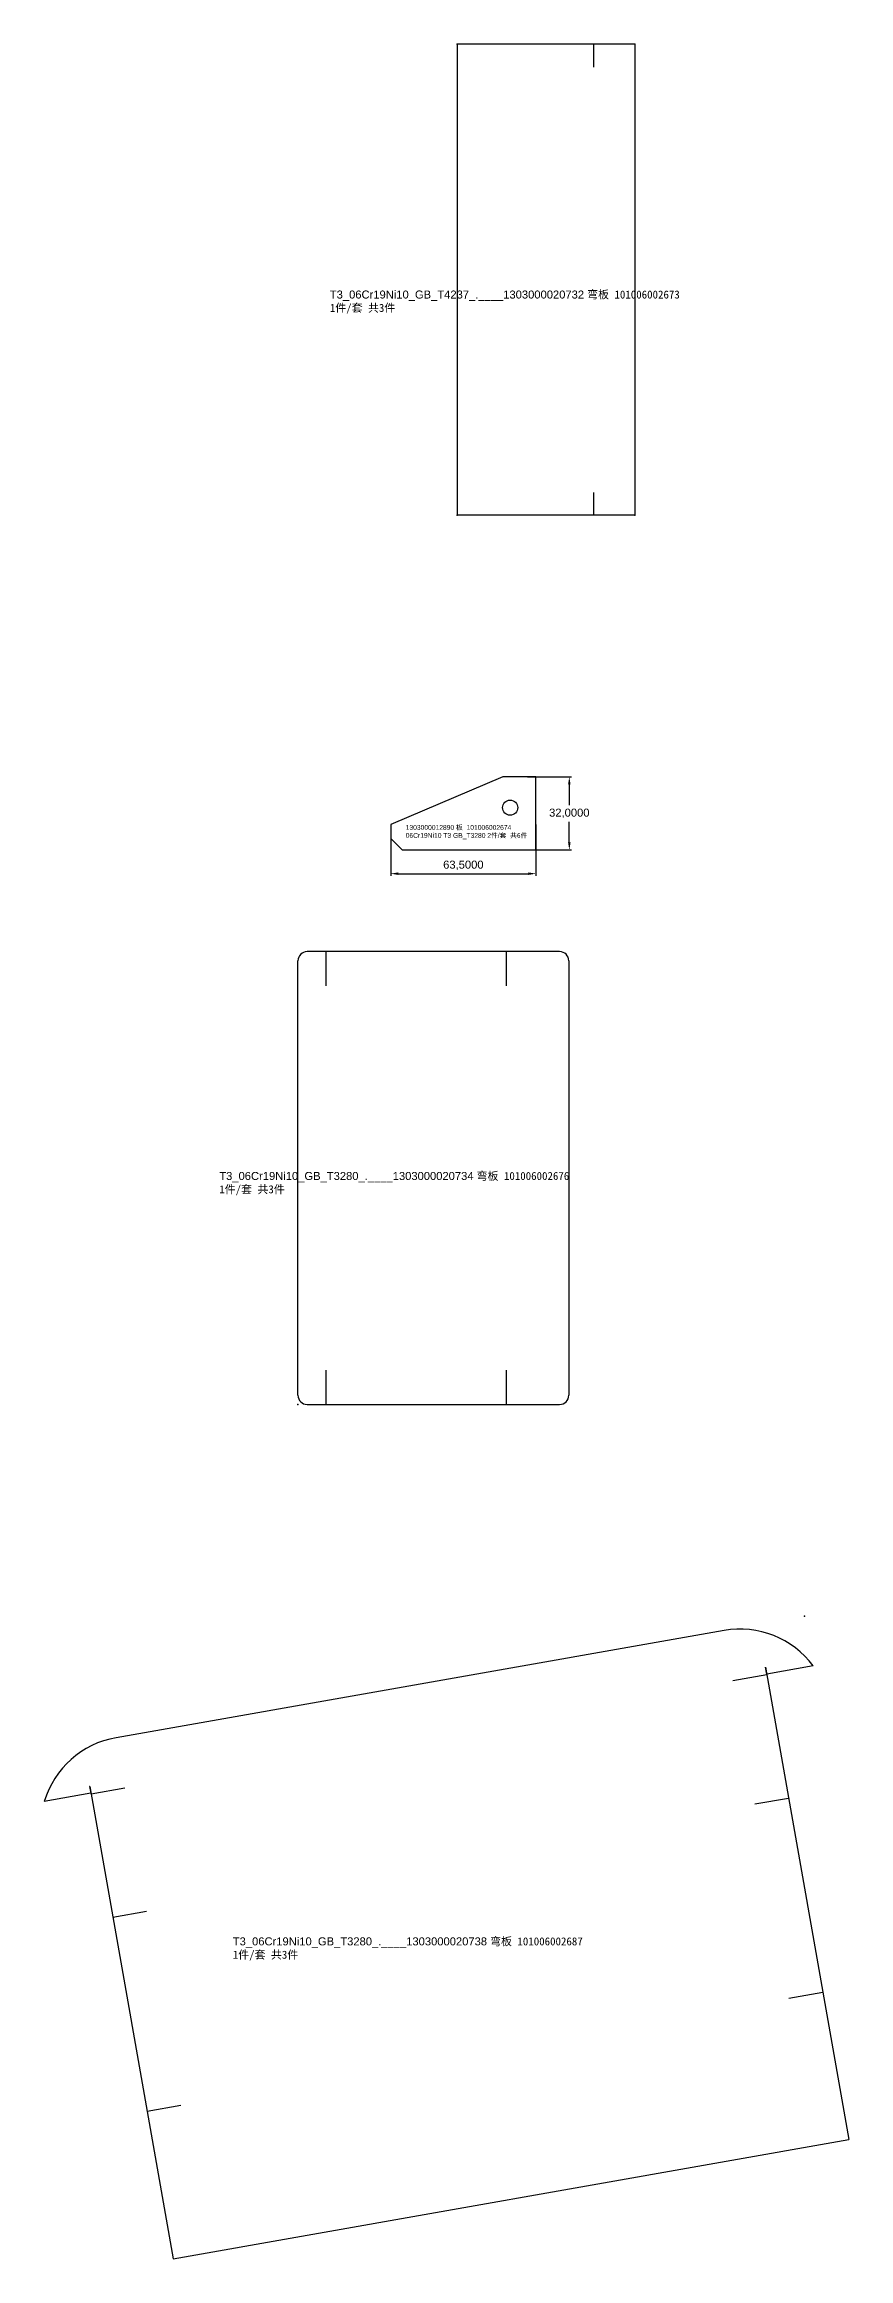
# Model space of a CAD drawing. Header units: millimetres. Extents: x 69569 to 103620, y -8463 to 17679.
# Drawn here: x 75714 to 76066, y 7128 to 8096 of the extents above; entities that cross this region are included whole.
import ezdxf

# ---------------------------------------------------------------- set-up
doc = ezdxf.new("R2010")
doc.units = ezdxf.units.MM
doc.styles.get("Standard").update_dxf_attribs({"font": 'arial.ttf'})
doc.dimstyles.new('ISO-25', dxfattribs={"dimtxt": 2.5, "dimasz": 2.5, "dimexe": 1.25, "dimexo": 0.625, "dimtad": 1, "dimtxsty": 'Standard', "dimcen": 2.5, "dimazin": 3, "dimtfac": 1, "dimtmove": 0, "dimatfit": 3})

# ---------------------------------------------------------------- blocks, each defined once
blk = doc.blocks.new('弯板 101006002673')
at = {"color": 7, "linetype": 'Continuous'}
for p, q in [((4.84, 103), (4.84, -103)), ((82.55, 103), (4.84, 103)), ((82.55, 103), (82.55, -103)), ((82.55, -103), (4.84, -103))]:
    blk.add_line(p, q, dxfattribs=at)
at = {"color": 6, "linetype": 'Continuous'}
for p, q in [((64.44, 103), (64.44, 93)), ((64.44, -93), (64.44, -103))]:
    blk.add_line(p, q, dxfattribs=at)
at = {"color": 7, "linetype": 'Continuous'}
for p in [(4.84, 103), (82.55, 103), (4.84, -103), (82.55, -103)]:
    blk.add_point(p, dxfattribs=at)
at = {"insert": (-50.82, -4.69), "char_height": 3.5, "width": 191.3772, "attachment_point": 1}
blk.add_mtext('{\\C3;T3_06Cr19Ni10_GB_T4237_.____1303000020732 \\fSimSun|b0|i0|c134|p2;弯板 \\Ftxt|c134;101006002673\\P1\\fSimSun|b0|i0|c134|p2;件\\Ftxt|c134;/\\fSimSun|b0|i0|c134|p2;套\\Ftxt|c134; \\fSimSun|b0|i0|c134|p2;共\\Ftxt|c134;3\\fSimSun|b0|i0|c134|p2;件}', dxfattribs=at)
blk = doc.blocks.new('1303000012890 板 101006002674')
at = {"color": 7, "linetype": 'Continuous'}
for p, q in [((-14.5, 0), (-63.5, -20.8)), ((0, 0), (-14.5, 0)), ((-63.5, -20.8), (-63.5, -27)), ((-63.5, -27), (-58.5, -32)), ((-58.5, -32), (0, -32))]:
    blk.add_line(p, q, dxfattribs=at)
at = {"color": 7}
blk.add_line((0, -32), (0, 0), dxfattribs=at)
at = {"color": 7, "linetype": 'Continuous'}
blk.add_circle((-11.3, -13.5), 3.3, dxfattribs=at)
at = {"color": 3, "insert": (-56.97, -21.09), "char_height": 2.1, "attachment_point": 1}
blk.add_mtext_dynamic_manual_height_columns('1303000012890 {\\fSimSun|b0|i0|c134|p2;板 }101006002674 06Cr19Ni10 T3 GB_T3280 2{\\fSimSun|b0|i0|c134|p2;件}/{\\fSimSun|b0|i0|c134|p2;套 共6件}', width=55.7746, gutter_width=10.5, heights=[0], dxfattribs=at)
blk = doc.blocks.new('*D117')
at = {"color": 0, "lineweight": -2}
for p, q in [((75865.42, 7754.79), (75865.42, 7732.22)), ((75928.92, 7754.79), (75928.92, 7732.22)), ((75868.72, 7733.22), (75925.62, 7733.22))]:
    blk.add_line(p, q, dxfattribs=at)
at = {"color": 0}
for points in [[(75868.72, 7733.77), (75868.72, 7732.67), (75865.42, 7733.22)], [(75925.62, 7733.77), (75925.62, 7732.67), (75928.92, 7733.22)]]:
    blk.add_solid(points, dxfattribs=at)
at = {"layer": 'Defpoints', "color": 0}
for p in [(75865.42, 7754.79), (75928.92, 7754.79), (75928.92, 7733.22)]:
    blk.add_point(p, dxfattribs=at)
at = {"color": 0, "insert": (75897.17, 7736.85), "char_height": 3.5, "attachment_point": 5}
blk.add_mtext('63,5000', dxfattribs=at)
blk = doc.blocks.new('*D118')
at = {"color": 0, "lineweight": -2}
for p, q in [((75925.27, 7775.59), (75944.5, 7775.59)), ((75943.5, 7772.29), (75943.5, 7763.22)), ((75943.5, 7746.89), (75943.5, 7755.96)), ((75928.92, 7743.59), (75944.5, 7743.59))]:
    blk.add_line(p, q, dxfattribs=at)
at = {"color": 0}
for points in [[(75942.95, 7772.29), (75944.05, 7772.29), (75943.5, 7775.59)], [(75942.95, 7746.89), (75944.05, 7746.89), (75943.5, 7743.59)]]:
    blk.add_solid(points, dxfattribs=at)
at = {"layer": 'Defpoints', "color": 0}
for p in [(75925.27, 7775.59), (75943.5, 7775.59), (75928.92, 7743.59)]:
    blk.add_point(p, dxfattribs=at)
at = {"color": 0, "insert": (75943.5, 7759.59), "char_height": 3.5, "attachment_point": 5}
blk.add_mtext('32,0000', dxfattribs=at)
blk = doc.blocks.new('弯板 101006002676.dxf')
at = {"color": 7, "linetype": 'Continuous'}
for p, q in [((27.34, 4), (27.34, 194)), ((141.75, 198), (31.34, 198)), ((145.75, 194), (145.75, 4)), ((31.34, 0), (141.75, 0))]:
    blk.add_line(p, q, dxfattribs=at)
at = {"color": 6, "linetype": 'Continuous'}
for p, q in [((39.57, 198), (39.57, 183)), ((118.53, 183), (118.53, 198)), ((39.57, 15), (39.57, 0)), ((118.53, 0), (118.53, 15))]:
    blk.add_line(p, q, dxfattribs=at)
at = {"color": 7, "linetype": 'Continuous'}
for centre, start, end in [((31.34, 194), 90, 180), ((141.75, 194), 0, 90), ((31.34, 4), 180, 270), ((141.75, 4), 270, 0)]:
    blk.add_arc(centre, 4, start, end, dxfattribs=at)
blk.add_point((27.34, 0), dxfattribs=at)
at = {"insert": (-7.08, 101.65), "char_height": 3.5, "width": 203.0147, "attachment_point": 1}
blk.add_mtext('{\\C3;T3_06Cr19Ni10_GB_T3280_.____1303000020734 \\fSimSun|b0|i0|c134|p2;弯板 \\Ftxt|c134;101006002676\\P1\\fSimSun|b0|i0|c134|p2;件\\Ftxt|c134;/\\fSimSun|b0|i0|c134|p2;套\\Ftxt|c134; \\fSimSun|b0|i0|c134|p2;共\\Ftxt|c134;3\\fSimSun|b0|i0|c134|p2;件}', dxfattribs=at)
blk = doc.blocks.new('弯板 101006002687')
at = {"color": 7, "linetype": 'Continuous'}
for p, q in [((-31.11, 90.02), (-297, 43.14)), ((-12.94, 73.93), (-13.03, 73.92)), ((-13.03, 73.92), (23.39, -132.62)), ((-12.41, 70.98), (-12.94, 73.93)), ((7.89, 74.56), (-12.41, 70.98)), ((-308.48, 21.82), (-308.57, 21.81)), ((-308.57, 21.81), (-308.05, 18.85)), ((-308.48, 21.82), (-272.06, -184.72)), ((-308.05, 18.85), (-328.36, 15.27)), ((-272.06, -184.72), (23.39, -132.62))]:
    blk.add_line(p, q, dxfattribs=at)
at = {"color": 6, "linetype": 'Continuous'}
for p, q in [((-27.25, 68.13), (-12.47, 70.74)), ((-307.92, 18.64), (-293.14, 21.25)), ((-17.73, 14.14), (-2.95, 16.75)), ((-298.4, -35.35), (-283.62, -32.74)), ((12.04, -68.28), (-2.73, -70.89)), ((-268.63, -117.77), (-283.4, -120.38))]:
    blk.add_line(p, q, dxfattribs=at)
at = {"color": 7, "linetype": 'Continuous'}
for centre, start, end in [((-24.16, 50.63), 36.74368, 100), ((-290.06, 3.75), 100, 163.25632)]:
    blk.add_arc(centre, 40, start, end, dxfattribs=at)
blk.add_point((4.07, 96.23), dxfattribs=at)
at = {"insert": (-245.94, -44.19), "char_height": 3.5, "width": 190.7647, "attachment_point": 1}
blk.add_mtext('{\\C3;T3_06Cr19Ni10_GB_T3280_.____1303000020738 \\fSimSun|b0|i0|c134|p2;弯板 \\Ftxt|c134;101006002687\\P1\\fSimSun|b0|i0|c134|p2;件\\Ftxt|c134;/\\fSimSun|b0|i0|c134|p2;套\\Ftxt|c134; \\fSimSun|b0|i0|c134|p2;共\\Ftxt|c134;3\\fSimSun|b0|i0|c134|p2;件}', dxfattribs=at)

msp = doc.modelspace()

# ---------------------------------------------------------------- block references
for name, p in [('弯板 101006002673', (75889.59522, 7992.93519)), ('1303000012890 板 101006002674', (75928.92023, 7775.58898)), ('弯板 101006002676.dxf', (75797.52098, 7501.12129)), ('弯板 101006002687', (76042.2847, 7312.22648))]:
    msp.add_blockref(name, p)

# ---------------------------------------------------------------- dimensions: what is measured, and where the dimension line sits
at = {"color": 1}
dim = msp.add_linear_dim(base=(75943.4963, 7775.58898), p1=(75928.92023, 7743.58898), p2=(75925.27441, 7775.58898), angle=90, dimstyle='ISO-25', override={"dimtxt": 3.5, "dimasz": 3.302, "dimexe": 1, "dimexo": 0, "dimgap": 1.524, "dimtih": 1, "dimtoh": 1, "dimdec": 4, "dimzin": 0, "dimtdec": 4, "dimtmove": 0}, dxfattribs=at)
dim.commit()
dim.dimension.update_dxf_attribs({"geometry": '*D118', "text_midpoint": (75943.4963, 7759.58898)})
dim = msp.add_linear_dim(base=(75928.92023, 7733.22303), p1=(75865.42023, 7754.78971), p2=(75928.92023, 7754.78971), dimstyle='ISO-25', override={"dimtxt": 3.5, "dimasz": 3.302, "dimexe": 1, "dimexo": 0, "dimgap": 1.524, "dimtih": 1, "dimtoh": 1, "dimdec": 4, "dimzin": 0, "dimtdec": 4, "dimtmove": 0}, dxfattribs=at)
dim.commit()
dim.dimension.update_dxf_attribs({"geometry": '*D117', "text_midpoint": (75897.17023, 7736.85038)})

doc.saveas('drawing.dxf')
